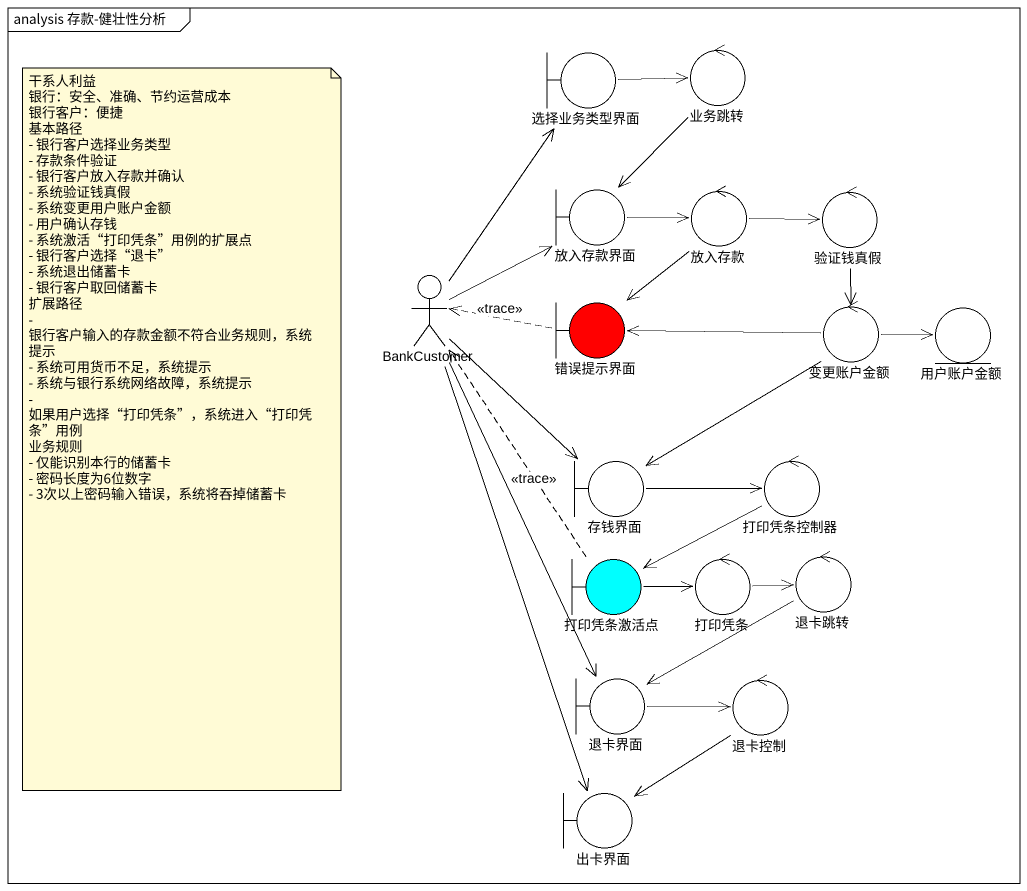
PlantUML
@startuml
mainframe analysis 存款-健壮性分析
boundary 选择业务类型界面
control 业务跳转
boundary 放入存款界面
control 放入存款
control 验证钱真假
actor BankCustomer
boundary 错误提示界面 #FF0000
control 变更账户金额
entity 用户账户金额
boundary 存钱界面
control 打印凭条控制器
boundary 打印凭条激活点 #00FFFF
control 打印凭条
control 退卡跳转
boundary 退卡界面
control 退卡控制
boundary 出卡界面
选择业务类型界面 -right-> 业务跳转
业务跳转 --> 放入存款界面
放入存款界面 -right-> 放入存款
放入存款 -right-> 验证钱真假
放入存款 --> 错误提示界面
验证钱真假 --> 变更账户金额
BankCustomer -up-> 选择业务类型界面
BankCustomer -up-> 放入存款界面
BankCustomer --> 存钱界面
BankCustomer --> 退卡界面
BankCustomer --> 出卡界面
错误提示界面 .left.> BankCustomer : <<trace>>
变更账户金额 -left-> 错误提示界面
变更账户金额 -right-> 用户账户金额
变更账户金额 --> 存钱界面
存钱界面 -right-> 打印凭条控制器
打印凭条控制器 -left-> 打印凭条激活点
打印凭条激活点 .up.> BankCustomer : <<trace>>
打印凭条激活点 -right-> 打印凭条
打印凭条 -right-> 退卡跳转
退卡跳转 -left-> 退卡界面
退卡界面 -right-> 退卡控制
退卡控制 --> 出卡界面
note as N1
  干系人利益
  银行：安全、准确、节约运营成本
  银行客户：便捷
  基本路径
  - 银行客户选择业务类型
  - 存款条件验证
  - 银行客户放入存款并确认
  - 系统验证钱真假
  - 系统变更用户账户金额
  - 用户确认存钱
  - 系统激活“打印凭条”用例的扩展点
  - 银行客户选择“退卡”
  - 系统退出储蓄卡
  - 银行客户取回储蓄卡
  扩展路径
  - 银行客户输入的存款金额不符合业务规则，系统提示
  - 系统可用货币不足，系统提示
  - 系统与银行系统网络故障，系统提示
  - 如果用户选择“打印凭条”，系统进入“打印凭条”用例
  业务规则
  - 仅能识别本行的储蓄卡
  - 密码长度为6位数字
  - 3次以上密码输入错误，系统将吞掉储蓄卡
end note
@enduml
